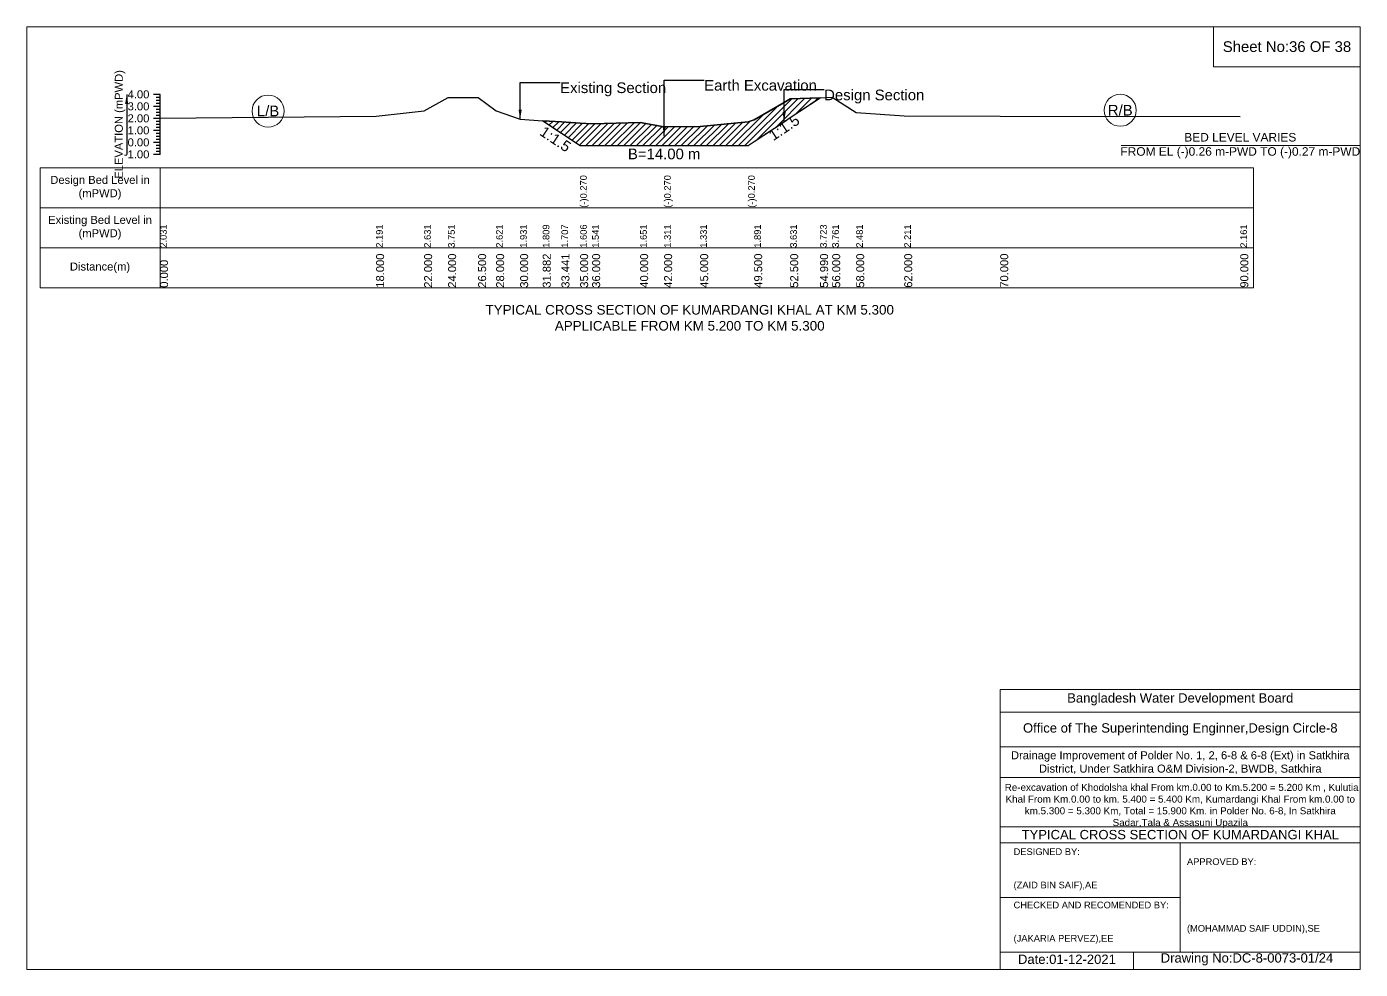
# Model space of a CAD drawing. Header units: inches. Extents: x 93000 to 476000, y -4242 to 0.
# Drawn here: x 450000 to 456000, y -4242 to 0 of the extents above; entities that cross this region are included whole.
import ezdxf

# ---------------------------------------------------------------- set-up
doc = ezdxf.new("R2010")
doc.units = ezdxf.units.IN
doc.header["$LTSCALE"] = 7
doc.header["$MEASUREMENT"] = 0
doc.linetypes.add('DASHED', pattern=[0.75, 0.5, -0.25])
for name, color, linetype, lineweight in [('Cross section Data Border', 7, 'Continuous', 9), ('Cross Section Labels', 7, 'Continuous', 9), ('Design_Bed_Level for Xsection', 7, 'DASHED', 25), ('Existing_Bed_Level for Xsection', 7, 'Continuous', 25), ('Long Section Labels', 7, 'Continuous', 9)]:
    doc.layers.add(name, color=color, linetype=linetype, lineweight=lineweight)
doc.styles.get("Standard").update_dxf_attribs({"font": 'arial.ttf'})
doc.dimstyles.get("Standard").update_dxf_attribs({"dimtxt": 0.18, "dimasz": 0.18, "dimexe": 0.18, "dimexo": 0.0625, "dimgap": 0.09, "dimtad": 0, "dimtih": 1, "dimtoh": 1, "dimdec": 4, "dimzin": 0, "dimdsep": 46, "dimtxsty": 'Standard', "dimcen": 0.09, "dimadec": 0, "dimazin": 0, "dimtfac": 1, "dimtdec": 4, "dimtofl": 0, "dimtmove": 0, "dimatfit": 3, "dimfxl": 1, "dimtolj": 1, "dimtzin": 0, "dimarcsym": 0})

msp = doc.modelspace()

# ---------------------------------------------------------------- hatches: boundary and pattern name
at = {"layer": 'Existing_Bed_Level for Xsection'}
h = msp.add_hatch(dxfattribs=at)
h.set_pattern_fill('ANSI31', color=256, scale=162, style=0)
h.paths.add_polyline_path([(452321.6, -423.1), (452405.8, -479.2), (452490, -535.4), (452544, -535.4), (452760, -535.4), (452868, -535.4), (453030, -535.4), (453246, -535.4), (453273, -517.4), (453407.7, -427.5), (453435, -409.4), (453569.5, -319.7), (453435, -324.7), (453407.7, -340.5), (453273, -418.7), (453246, -428.9), (453030, -448.9), (452868, -450), (452760, -431.6), (452544, -437.6), (452490, -434.1), (452405.8, -428.6)])

# ---------------------------------------------------------------- linework, layer by layer
at = {"layer": 'Cross section Data Border'}
for points in [[(450000, 0), (456000, 0), (456000, -4242), (450000, -4242)], [(455340, 0), (456000, 0), (456000, -180), (455340, -180)], [(450060, -634.8), (455520, -634.8), (455520, -1174.8), (450060, -1174.8)]]:
    msp.add_lwpolyline(points, close=True, dxfattribs=at)
for points in [[(450600, -634.8), (450600, -1174.8)], [(450060, -814.8), (455520, -814.8)], [(450060, -994.8), (455520, -994.8)], [(454380, -4242), (454380, -2982), (456000, -2982)], [(454380, -3084), (456000, -3084)], [(454380, -3240), (456000, -3240)], [(454380, -3378), (456000, -3378)], [(454380, -3600), (456000, -3600)], [(454380, -3672), (456000, -3672)], [(455190, -3672), (455190, -4164)], [(454380, -3918), (455190, -3918)], [(454380, -4164), (456000, -4164)], [(454980, -4164), (454980, -4242)]]:
    msp.add_lwpolyline(points, dxfattribs=at)
at = {"layer": 'Cross Section Labels'}
msp.add_lwpolyline([(454924.2, -535.4), (455995.8, -535.4)], dxfattribs=at)
for centre in [(451086, -379.8), (454920, -376.3)]:
    msp.add_circle(centre, 72, dxfattribs=at)
at = {"layer": 'Design_Bed_Level for Xsection'}
msp.add_lwpolyline([(452321.6, -423.1), (452405.8, -479.2), (452490, -535.4), (452868, -535.4), (453246, -535.4), (453407.7, -427.5), (453569.5, -319.7)], dxfattribs=at)
at = {"layer": 'Existing_Bed_Level for Xsection'}
for points in [[(450600, -304.8), (450570, -304.8)], [(450600, -358.8), (450570, -358.8)], [(450600, -318.3), (450582, -318.3)], [(450600, -331.8), (450582, -331.8)], [(450600, -345.3), (450582, -345.3)], [(450600, -574.8), (450600, -520.8), (450600, -466.8), (450600, -412.8), (450600, -358.8), (450600, -304.8)], [(450600, -411.1), (451572, -402.5), (451788, -378.7), (451896, -318.2), (452031, -318.2), (452112, -379.3), (452220, -416.5), (452321.6, -423.1), (452405.8, -428.6), (452490, -434.1), (452490, -434.1), (452544, -437.6), (452760, -431.6), (452868, -450), (452868, -450), (453030, -448.9), (453246, -428.9), (453246, -428.9), (453273, -418.7), (453407.7, -340.5), (453435, -324.7), (453569.5, -319.7), (453624, -317.7), (453732, -386.8), (453948, -401.4), (454380, -402.5), (455460, -404.1)], [(450600, -412.8), (450570, -412.8)], [(450600, -372.3), (450582, -372.3)], [(450600, -385.8), (450582, -385.8)], [(450600, -399.3), (450582, -399.3)], [(450600, -466.8), (450570, -466.8)], [(450600, -426.3), (450582, -426.3)], [(450600, -439.8), (450582, -439.8)], [(450600, -453.3), (450582, -453.3)], [(450600, -520.8), (450570, -520.8)], [(450600, -480.3), (450582, -480.3)], [(450600, -493.8), (450582, -493.8)], [(450600, -507.3), (450582, -507.3)], [(450600, -534.3), (450582, -534.3)], [(450600, -574.8), (450570, -574.8)], [(450600, -547.8), (450582, -547.8)], [(450600, -561.3), (450582, -561.3)]]:
    msp.add_lwpolyline(points, dxfattribs=at)
msp.add_lwpolyline([(452321.6, -423.1), (452405.8, -479.2), (452490, -535.4), (452490, -535.4), (452544, -535.4), (452760, -535.4), (452868, -535.4), (452868, -535.4), (453030, -535.4), (453246, -535.4), (453246, -535.4), (453273, -517.4), (453407.7, -427.5), (453435, -409.4), (453569.5, -319.7), (453435, -324.7), (453407.7, -340.5), (453273, -418.7), (453246, -428.9), (453246, -428.9), (453030, -448.9), (452868, -450), (452868, -450), (452760, -431.6), (452544, -437.6), (452490, -434.1), (452490, -434.1), (452405.8, -428.6)], close=True, dxfattribs=at)

# ---------------------------------------------------------------- texts
at = {"layer": 'Cross section Data Border', "attachment_point": 5}
for s, insert, char_height in [('Sheet No:36 OF 38', (455670, -90), 48), ('Bangladesh Water Development Board', (455190, -3027), 42), ('Office of The Superintending Enginner,Design Circle-8', (455190, -3162), 42)]:
    msp.add_mtext(s, dxfattribs=dict(at, insert=insert, char_height=char_height))
at = {"layer": 'Cross section Data Border'}
for s, insert, char_height, width, attachment_point in [('Design Bed Level in (mPWD)', (450330, -724.8), 36, 480, 5), ('Existing Bed Level in (mPWD)', (450330, -904.8), 36, 480, 5), ('Distance(m)', (450330, -1084.8), 36, 480, 5), ('Drainage Improvement of Polder No. 1, 2, 6-8 & 6-8 (Ext) in Satkhira District, Under Satkhira O&M Division-2, BWDB, Satkhira', (455190, -3312), 36, 1680, 5), (' Re-excavation of Khodolsha khal From km.0.00 to Km.5.200 = 5.200 Km , Kulutia Khal From Km.0.00 to km. 5.400 = 5.400 Km, Kumardangi Khal From km.0.00 to km.5.300 = 5.300 Km, Total = 15.900 Km. in Polder No. 6-8, In Satkhira Sadar,Tala & Assasuni Upazila', (455190, -3507), 31.6143, 1620, 5), ('TYPICAL CROSS SECTION OF KUMARDANGI KHAL', (455190, -3636), 42, 1680, 5), ('DESIGNED BY:^J^J^J(ZAID BIN SAIF),AE', (454440, -3792), 30, 840, 4), ('APPROVED BY:^J^J^J^J^J^J(MOHAMMAD SAIF UDDIN),SE', (455220, -3912), 30, 840, 4), ('CHECKED AND RECOMENDED BY:^J^J^J(JAKARIA PERVEZ),EE', (454440, -4032), 30, 840, 4), ('Date:01-12-2021', (454680, -4197), 42, 840, 5), ('Drawing No:DC-8-0073-01/24', (455490, -4197), 42, 1320, 5)]:
    msp.add_mtext(s, dxfattribs=dict(at, insert=insert, char_height=char_height, width=width, attachment_point=attachment_point))
at = {"layer": 'Cross Section Labels'}
for s, insert, char_height, attachment_point in [('Earth Excavation', (453048, -240), 48, 1), ('Existing Section', (452400, -250.8), 48, 1), ('Design Section', (453587.7, -283.2), 48, 1), ('L/B', (451086, -379.8), 48, 5), ('R/B', (454920, -376.3), 48, 5), ('BED LEVEL VARIES ^JFROM EL (-)0.26 m-PWD TO (-)0.27 m-PWD', (455460, -535.4), 38.4, 5), ('B=14.00 m', (452868, -548.9), 48, 2), ('TYPICAL CROSS SECTION OF KUMARDANGI KHAL AT KM 5.300^JAPPLICABLE FROM KM 5.200 TO KM 5.300', (452983, -1310.3), 43.2, 5)]:
    msp.add_mtext(s, dxfattribs=dict(at, insert=insert, char_height=char_height, attachment_point=attachment_point))
at = {"layer": 'Cross Section Labels', "char_height": 48, "attachment_point": 2}
for insert, rotation in [((453394.2, -434.3), 33.69007), ((452392.3, -486), 326.30993)]:
    msp.add_mtext('1:1.5', dxfattribs=dict(at, insert=insert, rotation=rotation))
at = {"layer": 'Existing_Bed_Level for Xsection', "insert": (450420, -439.8), "char_height": 36, "attachment_point": 5, "rotation": 90}
msp.add_mtext('ELEVATION (mPWD)', dxfattribs=at)
at = {"layer": 'Existing_Bed_Level for Xsection', "char_height": 36, "attachment_point": 6}
for s, insert in [('4.00', (450552, -304.8)), ('3.00', (450552, -358.8)), ('2.00', (450552, -412.8)), ('1.00', (450552, -466.8)), ('0.00', (450552, -520.8)), ('-1.00', (450552, -574.8))]:
    msp.add_mtext(s, dxfattribs=dict(at, insert=insert))
at = {"layer": 'Long Section Labels', "attachment_point": 1, "rotation": 90}
for s, insert, char_height in [('(-)0.270', (452490, -814.8), 30), ('(-)0.270', (452868, -814.8), 30), ('(-)0.270', (453246, -814.8), 30), ('2.031', (450600, -994.8), 30), ('2.191', (451572, -994.8), 30), ('2.191', (451572, -994.8), 30), ('2.631', (451788, -994.8), 30), ('3.751', (451896, -994.8), 30), ('3.751', (451896, -994.8), 30), ('2.621', (452112, -994.8), 30), ('1.931', (452220, -994.8), 30), ('1.809', (452321.6, -994.8), 30), ('1.707', (452405.8, -994.8), 30), ('1.606', (452490, -994.8), 30), ('1.606', (452490, -994.8), 30), ('1.606', (452490, -994.8), 30), ('1.541', (452544, -994.8), 30), ('1.651', (452760, -994.8), 30), ('1.311', (452868, -994.8), 30), ('1.311', (452868, -994.8), 30), ('1.311', (452868, -994.8), 30), ('1.331', (453030, -994.8), 30), ('1.891', (453273, -994.8), 30), ('3.631', (453435, -994.8), 30), ('3.723', (453569.5, -994.8), 30), ('3.761', (453624, -994.8), 30), ('2.481', (453732, -994.8), 30), ('2.211', (453948, -994.8), 30), ('2.161', (455460, -994.8), 30), ('0.000', (450600, -1174.8), 36), ('18.000', (451572, -1174.8), 36), ('22.000', (451788, -1174.8), 36), ('24.000', (451896, -1174.8), 36), ('26.500', (452031, -1174.8), 36), ('28.000', (452112, -1174.8), 36), ('30.000', (452220, -1174.8), 36), ('31.882', (452321.6, -1174.8), 36), ('33.441', (452405.8, -1174.8), 36), ('35.000', (452490, -1174.8), 36), ('35.000', (452490, -1174.8), 36), ('35.000', (452490, -1174.8), 36), ('36.000', (452544, -1174.8), 36), ('40.000', (452760, -1174.8), 36), ('42.000', (452868, -1174.8), 36), ('42.000', (452868, -1174.8), 36), ('42.000', (452868, -1174.8), 36), ('45.000', (453030, -1174.8), 36), ('49.500', (453273, -1174.8), 36), ('52.500', (453435, -1174.8), 36), ('54.990', (453569.5, -1174.8), 36), ('56.000', (453624, -1174.8), 36), ('58.000', (453732, -1174.8), 36), ('62.000', (453948, -1174.8), 36), ('70.000', (454380, -1174.8), 36), ('90.000', (455460, -1174.8), 36)]:
    msp.add_mtext(s, dxfattribs=dict(at, insert=insert, char_height=char_height))

# ---------------------------------------------------------------- leaders
at = {"layer": 'Cross Section Labels', "annotation_type": 0, "has_hookline": 1, "hookline_direction": 0}
for points, text_width in [([(452868, -492.7), (452868, -240), (453047.9, -240)], 497), ([(452220, -416.5), (452220, -250.8), (452399.9, -250.8)], 467.2), ([(453407.7, -427.5), (453407.7, -283.2), (453587.6, -283.2)], 441.2)]:
    msp.add_leader(points, dimstyle='Standard', override={"dimasz": 43.2}, dxfattribs=dict(at, text_width=text_width))
at = {"layer": 'Existing_Bed_Level for Xsection'}
msp.add_leader([(450450, -304.8), (450450, -574.8)], dimstyle='Standard', override={"dimasz": 43.2}, dxfattribs=at)

doc.saveas('drawing.dxf')
